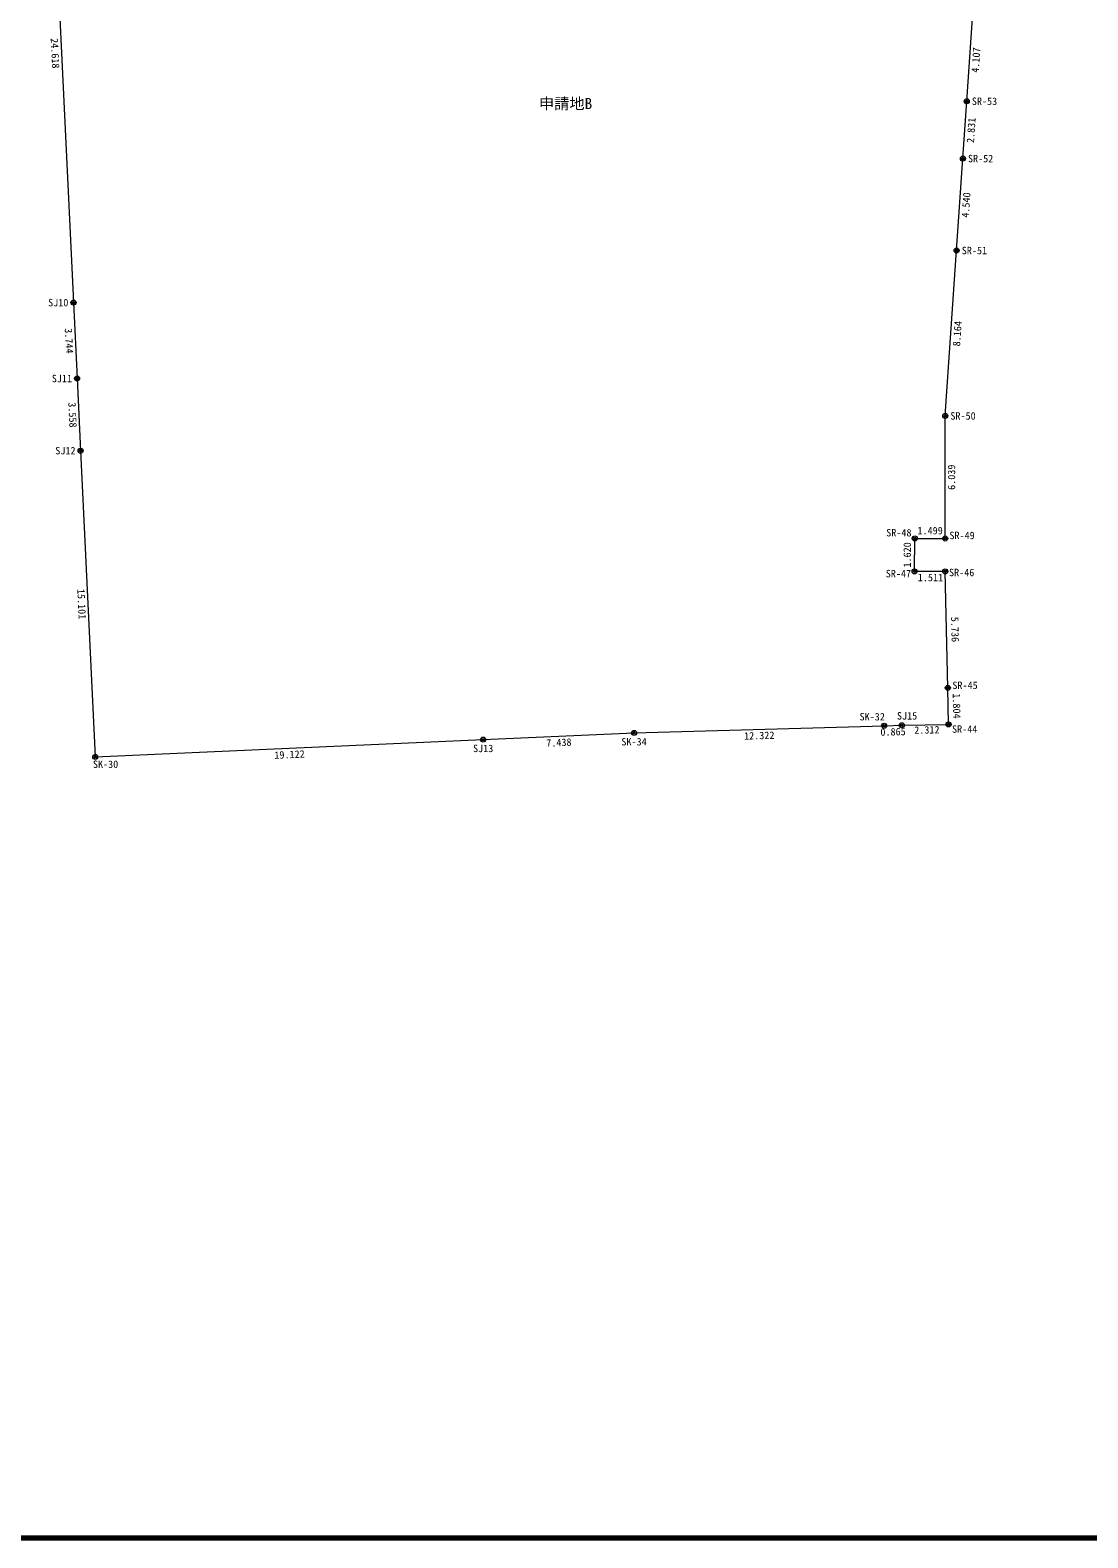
# Model space of a CAD drawing. Units: millimetres, scale not verified. Extents: x 5320 to 205570, y 4826 to 143326.
# Drawn here: x 66138 to 118233, y 4826 to 79092 of the extents above; entities that cross this region are included whole.
import ezdxf
from ezdxf.enums import TextEntityAlignment as Align

# ---------------------------------------------------------------- set-up
doc = ezdxf.new("R2010")
doc.units = ezdxf.units.MM
doc.header["$LTSCALE"] = 250
doc.header["$PDMODE"] = 32
doc.header["$PDSIZE"] = 125
for name, color, linetype, lineweight in [('プロットマーク', 7, 'Continuous', 13), ('図枠', 7, 'Continuous', 13), ('点名', 7, 'Continuous', 13), ('結線', 7, 'Continuous', 13), ('距離', 7, 'Continuous', 13)]:
    doc.layers.add(name, color=color, linetype=linetype, lineweight=lineweight)
doc.layers.add('地番名', color=7, linetype='Continuous')
doc.styles.add('ＭＳ ゴシック', font='')
doc.styles.get('ＭＳ ゴシック').set_extended_font_data('MS Gothic')

msp = doc.modelspace()

# ---------------------------------------------------------------- linework, layer by layer
at = {"layer": 'プロットマーク'}
for centre in [(112270.6, 75590.2), (112079, 72766.1), (111771.7, 68236.2), (68270.9, 65672), (68450.8, 61932.2), (111212.5, 60089.9), (68622.2, 58377.8), (109704.3, 54053.7), (111204.2, 54050.9), (109701.5, 52433.7), (111212.6, 52429.9), (111337.2, 46694.9), (95881.5, 44475.7), (108199.5, 44830.9), (109064.8, 44850.4), (111376.6, 44891.8), (88451.1, 44145.3), (69347.7, 43293.8)]:
    msp.add_circle(centre, 125, dxfattribs=at)
for p in [(112270.6, 75590.2), (112079, 72766.1), (111771.7, 68236.2), (68270.9, 65672), (68450.8, 61932.2), (111212.5, 60089.9), (68622.2, 58377.8), (109704.3, 54053.7), (111204.2, 54050.9), (109701.5, 52433.7), (111212.6, 52429.9), (111337.2, 46694.9), (108199.5, 44830.9), (109064.8, 44850.4), (111376.6, 44891.8), (88451.1, 44145.3), (95881.5, 44475.7), (69347.7, 43293.8)]:
    msp.add_point(p, dxfattribs=at)
at = {"layer": '図枠', "lineweight": 70}
msp.add_lwpolyline([(5320.1, 4826.3), (205570.1, 4826.3), (205570.1, 143326.3), (5320.1, 143326.3)], close=True, dxfattribs=at)
at = {"layer": '結線'}
for p, q in [((67082.6, 90261.7), (68270.9, 65672)), ((112270.6, 75590.2), (112548.5, 79688)), ((112079, 72766.1), (112270.6, 75590.2)), ((111771.7, 68236.2), (112079, 72766.1)), ((111212.5, 60089.9), (111771.7, 68236.2)), ((68270.9, 65672), (68450.8, 61932.2)), ((68450.8, 61932.2), (68622.2, 58377.8)), ((111204.2, 54050.9), (111212.5, 60089.9)), ((68622.2, 58377.8), (69347.7, 43293.8)), ((109701.5, 52433.7), (109704.3, 54053.7)), ((109704.3, 54053.7), (111204.2, 54050.9)), ((111212.6, 52429.9), (109701.5, 52433.7)), ((111337.2, 46694.9), (111212.6, 52429.9)), ((111376.6, 44891.8), (111337.2, 46694.9)), ((95881.5, 44475.7), (108199.5, 44830.9)), ((108199.5, 44830.9), (109064.8, 44850.4)), ((109064.8, 44850.4), (111376.6, 44891.8)), ((69347.7, 43293.8), (88451.1, 44145.3)), ((88451.1, 44145.3), (95881.5, 44475.7))]:
    msp.add_line(p, q, dxfattribs=at)

# ---------------------------------------------------------------- texts
at = {"layer": '地番名', "style": 'ＭＳ ゴシック'}
msp.add_text('申請地B', height=549.9, dxfattribs=at).set_placement((92509.2, 75036.4), align=Align.BOTTOM_CENTER)
at = {"layer": '点名', "style": 'ＭＳ ゴシック'}
for s, p in [('SR-53', (112520.6, 75590.2)), ('SR-52', (112329, 72766.1)), ('SR-51', (112021.7, 68236.2)), ('SR-50', (111462.5, 60089.9)), ('SR-45', (111560.5, 46819.5))]:
    msp.add_text(s, height=366.6, dxfattribs=at).set_placement(p, align=Align.MIDDLE_LEFT)
for s, p in [('SJ10', (68020.9, 65672)), ('SJ11', (68200.8, 61932.2)), ('SJ12', (68372.2, 58377.8))]:
    msp.add_text(s, height=366.6, dxfattribs=at).set_placement(p, align=Align.MIDDLE_RIGHT)
for s, p in [('SR-48', (108302.5, 54521.5)), ('SR-49', (111413.8, 54386.6)), ('SR-44', (111543.2, 44847.8))]:
    msp.add_text(s, height=366.6, dxfattribs=at).set_placement(p, align=Align.TOP_LEFT)
for s, p in [('SR-47', (108279.3, 52028.2)), ('SR-46', (111395.5, 52085.3))]:
    msp.add_text(s, height=366.6, dxfattribs=at).set_placement(p, align=Align.BOTTOM_LEFT)
for s, p in [('SK-32', (107612.1, 45456.1)), ('SJ15', (109328.9, 45499.4)), ('SJ13', (88451.1, 43895.3)), ('SK-34', (95881.5, 44225.7))]:
    msp.add_text(s, height=366.6, dxfattribs=at).set_placement(p, align=Align.TOP_CENTER)
msp.add_text('SK-30', height=366.6, dxfattribs=at).set_placement((70476.2, 43116.2), align=Align.TOP_RIGHT)
at = {"layer": '距離', "style": 'ＭＳ ゴシック'}
for s, rotation, p in [('24.618', 272.767, (67551.9, 77960.8)), ('4.107', 86.12, (112534.3, 77630.6)), ('2.831', 86.119, (112299.5, 74169.7)), ('4.540', 86.119, (112050.1, 70492.7)), ('8.164', 86.073, (111616.8, 64154.5)), ('3.744', 272.754, (68236, 63796.1)), ('3.558', 272.761, (68411.7, 60149)), ('6.039', 89.921, (111333.4, 57070.2)), ('1.499', 359.892, (110465.9, 54622)), ('1.620', 89.902, (109151.4, 53243.5)), ('15.101', 272.754, (68860.1, 50829.8)), ('0.865', 1.295, (108635, 44715.7)), ('2.312', 1.025, (110303.1, 44808.4)), ('7.438', 2.546, (92171.9, 44185.6)), ('12.322', 1.651, (102044.1, 44528.4)), ('19.122', 2.552, (78905, 43594.7))]:
    msp.add_text(s, height=366.6, rotation=rotation, dxfattribs=at).set_placement(p, align=Align.TOP_CENTER)
for s, rotation, p in [('1.511', 359.859, (110479.6, 51835.9)), ('5.736', 271.245, (111399.9, 49565.2)), ('1.804', 271.253, (111481.9, 45796.1))]:
    msp.add_text(s, height=366.6, rotation=rotation, dxfattribs=at).set_placement(p, align=Align.BOTTOM_CENTER)

doc.saveas('drawing.dxf')
